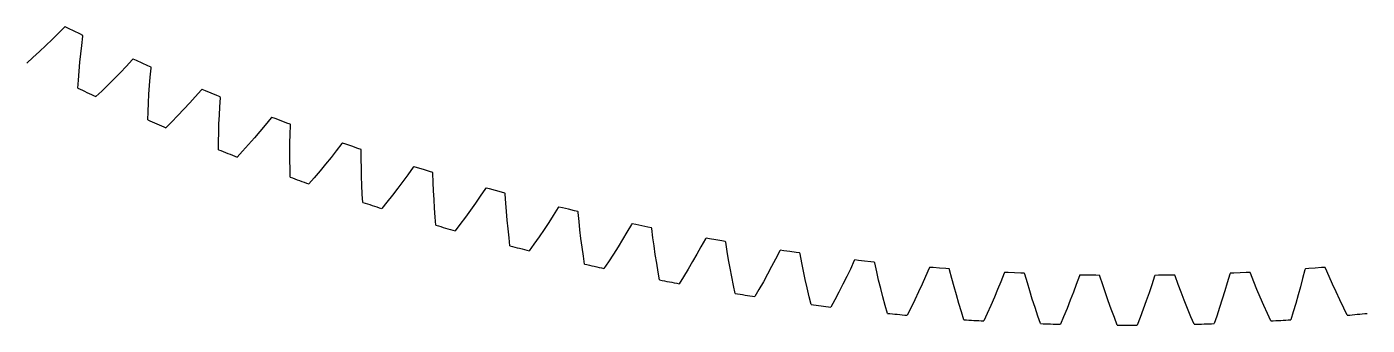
# Model space of a CAD drawing. Extents: x -101 to 121, y -101 to 101.
# Drawn here: x -45.5 to 9.9, y -101 to -88.7 of the extents above; entities that cross this region are included whole.
import ezdxf

# ---------------------------------------------------------------- set-up
doc = ezdxf.new("R2010")
doc.units = 0

msp = doc.modelspace()

# ---------------------------------------------------------------- linework, layer by layer
at = {"layer": 'layer1'}
for p, q in [((-44.198, -88.971), (-44.443, -89.211)), ((-43.927, -88.7), (-44.198, -88.971)), ((-43.908, -88.686), (-43.927, -88.7)), ((-43.894, -88.682), (-43.908, -88.686)), ((-43.764, -88.746), (-43.894, -88.682)), ((-43.532, -88.86), (-43.764, -88.746)), ((-43.3, -88.974), (-43.532, -88.86)), ((-43.17, -89.037), (-43.3, -88.974)), ((-43.212, -89.454), (-43.164, -89.074)), ((-43.164, -89.051), (-43.17, -89.037)), ((-43.164, -89.074), (-43.164, -89.051)), ((-44.963, -89.704), (-45.238, -89.955)), ((-44.698, -89.455), (-44.963, -89.704)), ((-44.443, -89.211), (-44.698, -89.455)), ((-43.251, -89.795), (-43.212, -89.454)), ((-45.238, -89.955), (-45.485, -90.178)), ((-43.321, -90.508), (-43.287, -90.146)), ((-43.287, -90.146), (-43.251, -89.795)), ((-41.119, -90.036), (-41.381, -90.315)), ((-41.101, -90.022), (-41.119, -90.036)), ((-41.087, -90.017), (-41.101, -90.022)), ((-40.955, -90.077), (-41.087, -90.017)), ((-40.719, -90.183), (-40.955, -90.077)), ((-40.484, -90.29), (-40.719, -90.183)), ((-40.352, -90.349), (-40.484, -90.29)), ((-43.352, -90.879), (-43.321, -90.508)), ((-41.866, -90.815), (-42.124, -91.072)), ((-41.619, -90.563), (-41.866, -90.815)), ((-41.381, -90.315), (-41.619, -90.563)), ((-40.409, -91.109), (-40.381, -90.767)), ((-40.381, -90.767), (-40.345, -90.386)), ((-40.346, -90.363), (-40.352, -90.349)), ((-40.345, -90.386), (-40.346, -90.363)), ((-43.376, -91.211), (-43.352, -90.879)), ((-42.39, -91.332), (-42.63, -91.562)), ((-42.124, -91.072), (-42.39, -91.332)), ((-40.435, -91.461), (-40.409, -91.109)), ((-38.271, -91.284), (-38.524, -91.571)), ((-38.253, -91.268), (-38.271, -91.284)), ((-38.239, -91.264), (-38.253, -91.268)), ((-38.105, -91.319), (-38.239, -91.264)), ((-37.867, -91.418), (-38.105, -91.319)), ((-40.476, -92.196), (-40.457, -91.824)), ((-40.457, -91.824), (-40.435, -91.461)), ((-38.754, -91.825), (-38.993, -92.085)), ((-38.524, -91.571), (-38.754, -91.825)), ((-37.628, -91.517), (-37.867, -91.418)), ((-37.494, -91.572), (-37.628, -91.517)), ((-37.51, -91.991), (-37.486, -91.609)), ((-37.488, -91.585), (-37.494, -91.572)), ((-37.486, -91.609), (-37.488, -91.585)), ((-40.49, -92.529), (-40.476, -92.196)), ((-39.242, -92.35), (-39.5, -92.618)), ((-38.993, -92.085), (-39.242, -92.35)), ((-37.542, -92.686), (-37.527, -92.333)), ((-37.527, -92.333), (-37.51, -91.991)), ((-35.385, -92.441), (-35.629, -92.736)), ((-35.367, -92.425), (-35.385, -92.441)), ((-35.354, -92.42), (-35.367, -92.425)), ((-35.218, -92.471), (-35.354, -92.42)), ((-34.976, -92.562), (-35.218, -92.471)), ((-39.5, -92.618), (-39.733, -92.856)), ((-37.56, -93.422), (-37.553, -93.05)), ((-37.553, -93.05), (-37.542, -92.686)), ((-35.85, -92.997), (-36.081, -93.264)), ((-35.629, -92.736), (-35.85, -92.997)), ((-34.734, -92.654), (-34.976, -92.562)), ((-34.599, -92.705), (-34.734, -92.654)), ((-34.602, -93.124), (-34.59, -92.741)), ((-34.592, -92.718), (-34.599, -92.705)), ((-34.59, -92.741), (-34.592, -92.718)), ((-37.564, -93.755), (-37.56, -93.422)), ((-36.322, -93.537), (-36.572, -93.814)), ((-36.081, -93.264), (-36.322, -93.537)), ((-34.612, -93.82), (-34.608, -93.466)), ((-34.608, -93.466), (-34.602, -93.124)), ((-32.463, -93.506), (-32.698, -93.809)), ((-32.447, -93.49), (-32.463, -93.506)), ((-32.433, -93.485), (-32.447, -93.49)), ((-32.296, -93.531), (-32.433, -93.485)), ((-32.052, -93.615), (-32.296, -93.531)), ((-31.807, -93.699), (-32.052, -93.615)), ((-36.572, -93.814), (-36.797, -94.058)), ((-34.611, -94.183), (-34.612, -93.82)), ((-32.911, -94.077), (-33.134, -94.352)), ((-32.698, -93.809), (-32.911, -94.077)), ((-31.67, -93.746), (-31.807, -93.699)), ((-31.663, -93.759), (-31.67, -93.746)), ((-31.66, -93.782), (-31.663, -93.759)), ((-31.659, -94.165), (-31.66, -93.782)), ((-31.656, -94.507), (-31.659, -94.165)), ((-34.607, -94.556), (-34.611, -94.183)), ((-34.6, -94.889), (-34.607, -94.556)), ((-33.366, -94.632), (-33.607, -94.916)), ((-33.134, -94.352), (-33.366, -94.632)), ((-31.648, -94.861), (-31.656, -94.507)), ((-29.51, -94.48), (-29.736, -94.79)), ((-29.494, -94.463), (-29.51, -94.48)), ((-29.481, -94.457), (-29.494, -94.463)), ((-29.342, -94.5), (-29.481, -94.457)), ((-29.095, -94.576), (-29.342, -94.5)), ((-28.848, -94.652), (-29.095, -94.576)), ((-28.71, -94.694), (-28.848, -94.652)), ((-28.702, -94.707), (-28.71, -94.694)), ((-28.698, -94.73), (-28.702, -94.707)), ((-28.686, -95.113), (-28.698, -94.73)), ((-33.607, -94.916), (-33.824, -95.168)), ((-31.636, -95.224), (-31.648, -94.861)), ((-31.62, -95.596), (-31.636, -95.224)), ((-29.94, -95.065), (-30.154, -95.346)), ((-29.736, -94.79), (-29.94, -95.065)), ((-28.671, -95.455), (-28.686, -95.113)), ((-31.603, -95.929), (-31.62, -95.596)), ((-30.377, -95.633), (-30.609, -95.925)), ((-30.154, -95.346), (-30.377, -95.633)), ((-28.653, -95.808), (-28.671, -95.455)), ((-28.629, -96.171), (-28.653, -95.808)), ((-26.743, -95.677), (-26.939, -95.958)), ((-26.528, -95.36), (-26.743, -95.677)), ((-26.512, -95.343), (-26.528, -95.36)), ((-26.499, -95.337), (-26.512, -95.343)), ((-26.36, -95.375), (-26.499, -95.337)), ((-26.11, -95.443), (-26.36, -95.375)), ((-25.861, -95.511), (-26.11, -95.443)), ((-25.721, -95.549), (-25.861, -95.511)), ((-25.713, -95.562), (-25.721, -95.549)), ((-25.709, -95.585), (-25.713, -95.562)), ((-25.684, -95.967), (-25.709, -95.585)), ((-30.609, -95.925), (-30.818, -96.183)), ((-28.602, -96.542), (-28.629, -96.171)), ((-27.144, -96.246), (-27.358, -96.54)), ((-26.939, -95.958), (-27.144, -96.246)), ((-25.659, -96.309), (-25.684, -95.967)), ((-25.629, -96.661), (-25.659, -96.309)), ((-23.52, -96.147), (-23.725, -96.47)), ((-23.504, -96.129), (-23.52, -96.147)), ((-23.492, -96.122), (-23.504, -96.129)), ((-23.351, -96.156), (-23.492, -96.122)), ((-23.099, -96.216), (-23.351, -96.156)), ((-22.848, -96.276), (-23.099, -96.216)), ((-22.707, -96.31), (-22.848, -96.276)), ((-22.699, -96.322), (-22.707, -96.31)), ((-22.693, -96.345), (-22.699, -96.322)), ((-22.657, -96.726), (-22.693, -96.345)), ((-28.574, -96.874), (-28.602, -96.542)), ((-27.581, -96.839), (-27.782, -97.104)), ((-27.358, -96.54), (-27.581, -96.839)), ((-25.594, -97.022), (-25.629, -96.661)), ((-23.912, -96.757), (-24.108, -97.051)), ((-23.725, -96.47), (-23.912, -96.757)), ((-22.621, -97.067), (-22.657, -96.726)), ((-20.488, -96.838), (-20.683, -97.167)), ((-20.473, -96.82), (-20.488, -96.838)), ((-20.461, -96.812), (-20.473, -96.82)), ((-20.319, -96.842), (-20.461, -96.812)), ((-20.066, -96.894), (-20.319, -96.842)), ((-19.813, -96.947), (-20.066, -96.894)), ((-19.671, -96.976), (-19.813, -96.947)), ((-25.555, -97.393), (-25.594, -97.022)), ((-25.517, -97.724), (-25.555, -97.393)), ((-24.312, -97.352), (-24.525, -97.657)), ((-24.108, -97.051), (-24.312, -97.352)), ((-22.58, -97.418), (-22.621, -97.067)), ((-22.534, -97.779), (-22.58, -97.418)), ((-20.861, -97.46), (-21.047, -97.76)), ((-20.683, -97.167), (-20.861, -97.46)), ((-19.662, -96.988), (-19.671, -96.976)), ((-19.656, -97.01), (-19.662, -96.988)), ((-19.608, -97.39), (-19.656, -97.01)), ((-19.561, -97.73), (-19.608, -97.39)), ((-17.436, -97.434), (-17.621, -97.769)), ((-17.422, -97.415), (-17.436, -97.434)), ((-17.41, -97.407), (-17.422, -97.415)), ((-17.267, -97.432), (-17.41, -97.407)), ((-17.012, -97.477), (-17.267, -97.432)), ((-16.758, -97.521), (-17.012, -97.477)), ((-24.525, -97.657), (-24.718, -97.929)), ((-22.483, -98.148), (-22.534, -97.779)), ((-21.047, -97.76), (-21.242, -98.067)), ((-19.509, -98.079), (-19.561, -97.73)), ((-17.621, -97.769), (-17.789, -98.068)), ((-16.615, -97.546), (-16.758, -97.521)), ((-16.606, -97.557), (-16.615, -97.546)), ((-16.599, -97.58), (-16.606, -97.557)), ((-16.539, -97.958), (-16.599, -97.58)), ((-16.482, -98.296), (-16.539, -97.958)), ((-14.367, -97.933), (-14.541, -98.274)), ((-14.354, -97.914), (-14.367, -97.933)), ((-14.341, -97.906), (-14.354, -97.914)), ((-14.198, -97.926), (-14.341, -97.906)), ((-13.942, -97.963), (-14.198, -97.926)), ((-13.686, -97.999), (-13.942, -97.963)), ((-13.543, -98.02), (-13.686, -97.999)), ((-13.534, -98.031), (-13.543, -98.02)), ((-13.526, -98.053), (-13.534, -98.031)), ((-13.454, -98.429), (-13.526, -98.053)), ((-22.435, -98.477), (-22.483, -98.148)), ((-21.446, -98.38), (-21.63, -98.657)), ((-21.242, -98.067), (-21.446, -98.38)), ((-19.452, -98.438), (-19.509, -98.079)), ((-19.389, -98.805), (-19.452, -98.438)), ((-17.966, -98.373), (-18.152, -98.686)), ((-17.789, -98.068), (-17.966, -98.373)), ((-16.419, -98.643), (-16.482, -98.296)), ((-14.7, -98.578), (-14.867, -98.889)), ((-14.541, -98.274), (-14.7, -98.578)), ((-13.386, -98.765), (-13.454, -98.429)), ((-11.284, -98.336), (-11.447, -98.683)), ((-11.271, -98.317), (-11.284, -98.336)), ((-11.259, -98.308), (-11.271, -98.317)), ((-11.115, -98.324), (-11.259, -98.308)), ((-10.858, -98.352), (-11.115, -98.324)), ((-10.601, -98.381), (-10.858, -98.352)), ((-10.457, -98.397), (-10.601, -98.381)), ((-10.448, -98.408), (-10.457, -98.397)), ((-10.439, -98.429), (-10.448, -98.408)), ((-10.356, -98.803), (-10.439, -98.429)), ((-19.33, -99.133), (-19.389, -98.805)), ((-18.345, -99.005), (-18.52, -99.287)), ((-18.152, -98.686), (-18.345, -99.005)), ((-16.35, -99), (-16.419, -98.643)), ((-16.276, -99.366), (-16.35, -99)), ((-14.867, -98.889), (-15.043, -99.208)), ((-13.312, -99.11), (-13.386, -98.765)), ((-13.233, -99.465), (-13.312, -99.11)), ((-11.596, -98.991), (-11.754, -99.307)), ((-11.447, -98.683), (-11.596, -98.991)), ((-10.277, -99.137), (-10.356, -98.803)), ((-10.192, -99.48), (-10.277, -99.137)), ((-8.342, -98.994), (-8.481, -99.306)), ((-8.189, -98.642), (-8.342, -98.994)), ((-8.177, -98.622), (-8.189, -98.642)), ((-8.166, -98.613), (-8.177, -98.622)), ((-8.021, -98.625), (-8.166, -98.613)), ((-7.764, -98.645), (-8.021, -98.625)), ((-7.506, -98.665), (-7.764, -98.645)), ((-7.362, -98.677), (-7.506, -98.665)), ((-7.351, -98.687), (-7.362, -98.677)), ((-7.342, -98.709), (-7.351, -98.687)), ((-7.247, -99.08), (-7.342, -98.709)), ((-7.158, -99.411), (-7.247, -99.08)), ((-5.087, -98.851), (-5.228, -99.207)), ((-5.075, -98.83), (-5.087, -98.851)), ((-5.064, -98.821), (-5.075, -98.83)), ((-4.919, -98.828), (-5.064, -98.821)), ((-4.661, -98.84), (-4.919, -98.828)), ((-4.403, -98.852), (-4.661, -98.84)), ((-4.258, -98.859), (-4.403, -98.852)), ((-4.248, -98.869), (-4.258, -98.859)), ((-4.238, -98.891), (-4.248, -98.869)), ((-4.131, -99.258), (-4.238, -98.891)), ((-1.979, -98.962), (-2.109, -99.322)), ((-1.969, -98.941), (-1.979, -98.962)), ((-1.957, -98.931), (-1.969, -98.941)), ((-1.813, -98.934), (-1.957, -98.931)), ((-1.554, -98.938), (-1.813, -98.934)), ((-1.296, -98.942), (-1.554, -98.938)), ((-1.151, -98.944), (-1.296, -98.942)), ((-1.14, -98.954), (-1.151, -98.944)), ((-1.13, -98.975), (-1.14, -98.954)), ((-1.011, -99.339), (-1.13, -98.975)), ((1.13, -98.975), (1.011, -99.339)), ((1.14, -98.954), (1.13, -98.975)), ((1.151, -98.944), (1.14, -98.954)), ((1.296, -98.942), (1.151, -98.944)), ((1.554, -98.938), (1.296, -98.942)), ((1.813, -98.934), (1.554, -98.938)), ((1.957, -98.931), (1.813, -98.934)), ((1.969, -98.941), (1.957, -98.931)), ((1.979, -98.962), (1.969, -98.941)), ((2.109, -99.322), (1.979, -98.962)), ((4.238, -98.891), (4.131, -99.258)), ((4.248, -98.869), (4.238, -98.891)), ((4.258, -98.859), (4.248, -98.869)), ((4.403, -98.852), (4.258, -98.859)), ((4.661, -98.84), (4.403, -98.852)), ((4.919, -98.828), (4.661, -98.84)), ((5.064, -98.821), (4.919, -98.828)), ((5.075, -98.83), (5.064, -98.821)), ((5.087, -98.851), (5.075, -98.83)), ((5.228, -99.207), (5.087, -98.851)), ((7.247, -99.08), (7.158, -99.411)), ((7.342, -98.709), (7.247, -99.08)), ((7.351, -98.687), (7.342, -98.709)), ((7.362, -98.677), (7.351, -98.687)), ((7.506, -98.665), (7.362, -98.677)), ((7.764, -98.645), (7.506, -98.665)), ((8.021, -98.625), (7.764, -98.645)), ((8.166, -98.613), (8.021, -98.625)), ((8.177, -98.622), (8.166, -98.613)), ((8.189, -98.642), (8.177, -98.622)), ((8.342, -98.994), (8.189, -98.642)), ((8.481, -99.306), (8.342, -98.994)), ((-16.207, -99.691), (-16.276, -99.366)), ((-15.226, -99.532), (-15.393, -99.82)), ((-15.043, -99.208), (-15.226, -99.532)), ((-13.147, -99.828), (-13.233, -99.465)), ((-11.919, -99.631), (-12.092, -99.961)), ((-11.754, -99.307), (-11.919, -99.631)), ((-10.102, -99.832), (-10.192, -99.48)), ((-8.629, -99.628), (-8.784, -99.956)), ((-8.481, -99.306), (-8.629, -99.628)), ((-7.063, -99.751), (-7.158, -99.411)), ((-5.358, -99.524), (-5.495, -99.849)), ((-5.228, -99.207), (-5.358, -99.524)), ((-4.032, -99.586), (-4.131, -99.258)), ((-3.926, -99.923), (-4.032, -99.586)), ((-2.229, -99.643), (-2.356, -99.973)), ((-2.109, -99.322), (-2.229, -99.643)), ((-0.902, -99.664), (-1.011, -99.339)), ((-0.785, -99.997), (-0.902, -99.664)), ((0.902, -99.664), (0.785, -99.997)), ((1.011, -99.339), (0.902, -99.664)), ((2.229, -99.643), (2.109, -99.322)), ((2.356, -99.973), (2.229, -99.643)), ((4.032, -99.586), (3.926, -99.923)), ((4.131, -99.258), (4.032, -99.586)), ((5.358, -99.524), (5.228, -99.207)), ((5.495, -99.849), (5.358, -99.524)), ((7.158, -99.411), (7.063, -99.751)), ((8.629, -99.628), (8.481, -99.306)), ((8.784, -99.956), (8.629, -99.628)), ((-13.068, -100.151), (-13.147, -99.828)), ((-12.092, -99.961), (-12.25, -100.254)), ((-10.005, -100.192), (-10.102, -99.832)), ((-9.915, -100.512), (-10.005, -100.192)), ((-8.784, -99.956), (-8.946, -100.292)), ((-6.961, -100.1), (-7.063, -99.751)), ((-6.853, -100.456), (-6.961, -100.1)), ((-5.64, -100.183), (-5.792, -100.523)), ((-5.495, -99.849), (-5.64, -100.183)), ((-3.813, -100.269), (-3.926, -99.923)), ((-3.694, -100.622), (-3.813, -100.269)), ((-2.356, -99.973), (-2.49, -100.311)), ((-0.662, -100.339), (-0.785, -99.997)), ((0.785, -99.997), (0.662, -100.339)), ((2.49, -100.311), (2.356, -99.973)), ((3.813, -100.269), (3.694, -100.622)), ((3.926, -99.923), (3.813, -100.269)), ((5.64, -100.183), (5.495, -99.849)), ((5.792, -100.523), (5.64, -100.183)), ((6.961, -100.1), (6.853, -100.456)), ((7.063, -99.751), (6.961, -100.1)), ((8.946, -100.292), (8.784, -99.956)), ((-8.946, -100.292), (-9.094, -100.59)), ((-6.753, -100.774), (-6.853, -100.456)), ((-5.792, -100.523), (-5.93, -100.826)), ((-3.585, -100.936), (-3.694, -100.622)), ((-2.631, -100.655), (-2.76, -100.962)), ((-2.49, -100.311), (-2.631, -100.655)), ((-0.532, -100.688), (-0.662, -100.339)), ((-0.412, -100.999), (-0.532, -100.688)), ((0.532, -100.688), (0.412, -100.999)), ((0.662, -100.339), (0.532, -100.688)), ((2.631, -100.655), (2.49, -100.311)), ((2.76, -100.962), (2.631, -100.655)), ((3.694, -100.622), (3.585, -100.936)), ((5.93, -100.826), (5.792, -100.523)), ((6.853, -100.456), (6.753, -100.774)), ((9.094, -100.59), (8.946, -100.292))]:
    msp.add_line(p, q, dxfattribs=at)
for start, end in [(244.56613, 245.03386), (246.36613, 246.83386), (248.16614, 248.63387), (249.96613, 250.43386), (251.76613, 252.23386), (253.56614, 254.03387), (255.36613, 255.83386), (257.16613, 257.63386), (258.96614, 259.43387), (260.76613, 261.23386), (262.56613, 263.03386), (264.36614, 264.83387), (266.16613, 266.63387), (273.36613, 273.83387), (275.16613, 275.63386), (267.96613, 268.43386), (269.76613, 270.23387), (271.56614, 272.03387)]:
    msp.add_arc((0, 0), 101, start, end, dxfattribs=at)
at = {"layer": 'layer3'}
for p, q in [((-44.198, -88.971), (-44.443, -89.211)), ((-43.927, -88.7), (-44.198, -88.971)), ((-43.908, -88.686), (-43.927, -88.7)), ((-43.894, -88.682), (-43.908, -88.686)), ((-43.764, -88.746), (-43.894, -88.682)), ((-43.532, -88.86), (-43.764, -88.746)), ((-43.3, -88.974), (-43.532, -88.86)), ((-43.17, -89.037), (-43.3, -88.974)), ((-43.212, -89.454), (-43.164, -89.074)), ((-43.164, -89.051), (-43.17, -89.037)), ((-43.164, -89.074), (-43.164, -89.051)), ((-44.963, -89.704), (-45.238, -89.955)), ((-44.698, -89.455), (-44.963, -89.704)), ((-44.443, -89.211), (-44.698, -89.455)), ((-43.251, -89.795), (-43.212, -89.454)), ((-45.238, -89.955), (-45.485, -90.178)), ((-43.321, -90.508), (-43.287, -90.146)), ((-43.287, -90.146), (-43.251, -89.795)), ((-41.119, -90.036), (-41.381, -90.315)), ((-41.101, -90.022), (-41.119, -90.036)), ((-41.087, -90.017), (-41.101, -90.022)), ((-40.955, -90.077), (-41.087, -90.017)), ((-40.719, -90.183), (-40.955, -90.077)), ((-40.484, -90.29), (-40.719, -90.183)), ((-40.352, -90.349), (-40.484, -90.29)), ((-43.352, -90.879), (-43.321, -90.508)), ((-41.866, -90.815), (-42.124, -91.072)), ((-41.619, -90.563), (-41.866, -90.815)), ((-41.381, -90.315), (-41.619, -90.563)), ((-40.409, -91.109), (-40.381, -90.767)), ((-40.381, -90.767), (-40.345, -90.386)), ((-40.346, -90.363), (-40.352, -90.349)), ((-40.345, -90.386), (-40.346, -90.363)), ((-43.376, -91.211), (-43.352, -90.879)), ((-42.39, -91.332), (-42.63, -91.562)), ((-42.124, -91.072), (-42.39, -91.332)), ((-40.435, -91.461), (-40.409, -91.109)), ((-38.271, -91.284), (-38.524, -91.571)), ((-38.253, -91.268), (-38.271, -91.284)), ((-38.239, -91.264), (-38.253, -91.268)), ((-38.105, -91.319), (-38.239, -91.264)), ((-37.867, -91.418), (-38.105, -91.319)), ((-40.476, -92.196), (-40.457, -91.824)), ((-40.457, -91.824), (-40.435, -91.461)), ((-38.754, -91.825), (-38.993, -92.085)), ((-38.524, -91.571), (-38.754, -91.825)), ((-37.628, -91.517), (-37.867, -91.418)), ((-37.494, -91.572), (-37.628, -91.517)), ((-37.51, -91.991), (-37.486, -91.609)), ((-37.488, -91.585), (-37.494, -91.572)), ((-37.486, -91.609), (-37.488, -91.585)), ((-40.49, -92.529), (-40.476, -92.196)), ((-39.242, -92.35), (-39.5, -92.618)), ((-38.993, -92.085), (-39.242, -92.35)), ((-37.542, -92.686), (-37.527, -92.333)), ((-37.527, -92.333), (-37.51, -91.991)), ((-35.385, -92.441), (-35.629, -92.736)), ((-35.367, -92.425), (-35.385, -92.441)), ((-35.354, -92.42), (-35.367, -92.425)), ((-35.218, -92.471), (-35.354, -92.42)), ((-34.976, -92.562), (-35.218, -92.471)), ((-39.5, -92.618), (-39.733, -92.856)), ((-37.56, -93.422), (-37.553, -93.05)), ((-37.553, -93.05), (-37.542, -92.686)), ((-35.85, -92.997), (-36.081, -93.264)), ((-35.629, -92.736), (-35.85, -92.997)), ((-34.734, -92.654), (-34.976, -92.562)), ((-34.599, -92.705), (-34.734, -92.654)), ((-34.602, -93.124), (-34.59, -92.741)), ((-34.592, -92.718), (-34.599, -92.705)), ((-34.59, -92.741), (-34.592, -92.718)), ((-37.564, -93.755), (-37.56, -93.422)), ((-36.322, -93.537), (-36.572, -93.814)), ((-36.081, -93.264), (-36.322, -93.537)), ((-34.612, -93.82), (-34.608, -93.466)), ((-34.608, -93.466), (-34.602, -93.124)), ((-32.463, -93.506), (-32.698, -93.809)), ((-32.447, -93.49), (-32.463, -93.506)), ((-32.433, -93.485), (-32.447, -93.49)), ((-32.296, -93.531), (-32.433, -93.485)), ((-32.052, -93.615), (-32.296, -93.531)), ((-31.807, -93.699), (-32.052, -93.615)), ((-36.572, -93.814), (-36.797, -94.058)), ((-34.611, -94.183), (-34.612, -93.82)), ((-32.911, -94.077), (-33.134, -94.352)), ((-32.698, -93.809), (-32.911, -94.077)), ((-31.67, -93.746), (-31.807, -93.699)), ((-31.663, -93.759), (-31.67, -93.746)), ((-31.66, -93.782), (-31.663, -93.759)), ((-31.659, -94.165), (-31.66, -93.782)), ((-31.656, -94.507), (-31.659, -94.165)), ((-34.607, -94.556), (-34.611, -94.183)), ((-34.6, -94.889), (-34.607, -94.556)), ((-33.366, -94.632), (-33.607, -94.916)), ((-33.134, -94.352), (-33.366, -94.632)), ((-31.648, -94.861), (-31.656, -94.507)), ((-29.51, -94.48), (-29.736, -94.79)), ((-29.494, -94.463), (-29.51, -94.48)), ((-29.481, -94.457), (-29.494, -94.463)), ((-29.342, -94.5), (-29.481, -94.457)), ((-29.095, -94.576), (-29.342, -94.5)), ((-28.848, -94.652), (-29.095, -94.576)), ((-28.71, -94.694), (-28.848, -94.652)), ((-28.702, -94.707), (-28.71, -94.694)), ((-28.698, -94.73), (-28.702, -94.707)), ((-28.686, -95.113), (-28.698, -94.73)), ((-33.607, -94.916), (-33.824, -95.168)), ((-31.636, -95.224), (-31.648, -94.861)), ((-31.62, -95.596), (-31.636, -95.224)), ((-29.94, -95.065), (-30.154, -95.346)), ((-29.736, -94.79), (-29.94, -95.065)), ((-28.671, -95.455), (-28.686, -95.113)), ((-31.603, -95.929), (-31.62, -95.596)), ((-30.377, -95.633), (-30.609, -95.925)), ((-30.154, -95.346), (-30.377, -95.633)), ((-28.653, -95.808), (-28.671, -95.455)), ((-28.629, -96.171), (-28.653, -95.808)), ((-26.743, -95.677), (-26.939, -95.958)), ((-26.528, -95.36), (-26.743, -95.677)), ((-26.512, -95.343), (-26.528, -95.36)), ((-26.499, -95.337), (-26.512, -95.343)), ((-26.36, -95.375), (-26.499, -95.337)), ((-26.11, -95.443), (-26.36, -95.375)), ((-25.861, -95.511), (-26.11, -95.443)), ((-25.721, -95.549), (-25.861, -95.511)), ((-25.713, -95.562), (-25.721, -95.549)), ((-25.709, -95.585), (-25.713, -95.562)), ((-25.684, -95.967), (-25.709, -95.585)), ((-30.609, -95.925), (-30.818, -96.183)), ((-28.602, -96.542), (-28.629, -96.171)), ((-27.144, -96.246), (-27.358, -96.54)), ((-26.939, -95.958), (-27.144, -96.246)), ((-25.659, -96.309), (-25.684, -95.967)), ((-25.629, -96.661), (-25.659, -96.309)), ((-23.52, -96.147), (-23.725, -96.47)), ((-23.504, -96.129), (-23.52, -96.147)), ((-23.492, -96.122), (-23.504, -96.129)), ((-23.351, -96.156), (-23.492, -96.122)), ((-23.099, -96.216), (-23.351, -96.156)), ((-22.848, -96.276), (-23.099, -96.216)), ((-22.707, -96.31), (-22.848, -96.276)), ((-22.699, -96.322), (-22.707, -96.31)), ((-22.693, -96.345), (-22.699, -96.322)), ((-22.657, -96.726), (-22.693, -96.345)), ((-28.574, -96.874), (-28.602, -96.542)), ((-27.581, -96.839), (-27.782, -97.104)), ((-27.358, -96.54), (-27.581, -96.839)), ((-25.594, -97.022), (-25.629, -96.661)), ((-23.912, -96.757), (-24.108, -97.051)), ((-23.725, -96.47), (-23.912, -96.757)), ((-22.621, -97.067), (-22.657, -96.726)), ((-20.488, -96.838), (-20.683, -97.167)), ((-20.473, -96.82), (-20.488, -96.838)), ((-20.461, -96.812), (-20.473, -96.82)), ((-20.319, -96.842), (-20.461, -96.812)), ((-20.066, -96.894), (-20.319, -96.842)), ((-19.813, -96.947), (-20.066, -96.894)), ((-19.671, -96.976), (-19.813, -96.947)), ((-25.555, -97.393), (-25.594, -97.022)), ((-25.517, -97.724), (-25.555, -97.393)), ((-24.312, -97.352), (-24.525, -97.657)), ((-24.108, -97.051), (-24.312, -97.352)), ((-22.58, -97.418), (-22.621, -97.067)), ((-22.534, -97.779), (-22.58, -97.418)), ((-20.861, -97.46), (-21.047, -97.76)), ((-20.683, -97.167), (-20.861, -97.46)), ((-19.662, -96.988), (-19.671, -96.976)), ((-19.656, -97.01), (-19.662, -96.988)), ((-19.608, -97.39), (-19.656, -97.01)), ((-19.561, -97.73), (-19.608, -97.39)), ((-17.436, -97.434), (-17.621, -97.769)), ((-17.422, -97.415), (-17.436, -97.434)), ((-17.41, -97.407), (-17.422, -97.415)), ((-17.267, -97.432), (-17.41, -97.407)), ((-17.012, -97.477), (-17.267, -97.432)), ((-16.758, -97.521), (-17.012, -97.477)), ((-24.525, -97.657), (-24.718, -97.929)), ((-22.483, -98.148), (-22.534, -97.779)), ((-21.047, -97.76), (-21.242, -98.067)), ((-19.509, -98.079), (-19.561, -97.73)), ((-17.621, -97.769), (-17.789, -98.068)), ((-16.615, -97.546), (-16.758, -97.521)), ((-16.606, -97.557), (-16.615, -97.546)), ((-16.599, -97.58), (-16.606, -97.557)), ((-16.539, -97.958), (-16.599, -97.58)), ((-16.482, -98.296), (-16.539, -97.958)), ((-14.367, -97.933), (-14.541, -98.274)), ((-14.354, -97.914), (-14.367, -97.933)), ((-14.341, -97.906), (-14.354, -97.914)), ((-14.198, -97.926), (-14.341, -97.906)), ((-13.942, -97.963), (-14.198, -97.926)), ((-13.686, -97.999), (-13.942, -97.963)), ((-13.543, -98.02), (-13.686, -97.999)), ((-13.534, -98.031), (-13.543, -98.02)), ((-13.526, -98.053), (-13.534, -98.031)), ((-13.454, -98.429), (-13.526, -98.053)), ((-22.435, -98.477), (-22.483, -98.148)), ((-21.446, -98.38), (-21.63, -98.657)), ((-21.242, -98.067), (-21.446, -98.38)), ((-19.452, -98.438), (-19.509, -98.079)), ((-19.389, -98.805), (-19.452, -98.438)), ((-17.966, -98.373), (-18.152, -98.686)), ((-17.789, -98.068), (-17.966, -98.373)), ((-16.419, -98.643), (-16.482, -98.296)), ((-14.7, -98.578), (-14.867, -98.889)), ((-14.541, -98.274), (-14.7, -98.578)), ((-13.386, -98.765), (-13.454, -98.429)), ((-11.284, -98.336), (-11.447, -98.683)), ((-11.271, -98.317), (-11.284, -98.336)), ((-11.259, -98.308), (-11.271, -98.317)), ((-11.115, -98.324), (-11.259, -98.308)), ((-10.858, -98.352), (-11.115, -98.324)), ((-10.601, -98.381), (-10.858, -98.352)), ((-10.457, -98.397), (-10.601, -98.381)), ((-10.448, -98.408), (-10.457, -98.397)), ((-10.439, -98.429), (-10.448, -98.408)), ((-10.356, -98.803), (-10.439, -98.429)), ((-19.33, -99.133), (-19.389, -98.805)), ((-18.345, -99.005), (-18.52, -99.287)), ((-18.152, -98.686), (-18.345, -99.005)), ((-16.35, -99), (-16.419, -98.643)), ((-16.276, -99.366), (-16.35, -99)), ((-14.867, -98.889), (-15.043, -99.208)), ((-13.312, -99.11), (-13.386, -98.765)), ((-13.233, -99.465), (-13.312, -99.11)), ((-11.596, -98.991), (-11.754, -99.307)), ((-11.447, -98.683), (-11.596, -98.991)), ((-10.277, -99.137), (-10.356, -98.803)), ((-10.192, -99.48), (-10.277, -99.137)), ((-8.342, -98.994), (-8.481, -99.306)), ((-8.189, -98.642), (-8.342, -98.994)), ((-8.177, -98.622), (-8.189, -98.642)), ((-8.166, -98.613), (-8.177, -98.622)), ((-8.021, -98.625), (-8.166, -98.613)), ((-7.764, -98.645), (-8.021, -98.625)), ((-7.506, -98.665), (-7.764, -98.645)), ((-7.362, -98.677), (-7.506, -98.665)), ((-7.351, -98.687), (-7.362, -98.677)), ((-7.342, -98.709), (-7.351, -98.687)), ((-7.247, -99.08), (-7.342, -98.709)), ((-7.158, -99.411), (-7.247, -99.08)), ((-5.087, -98.851), (-5.228, -99.207)), ((-5.075, -98.83), (-5.087, -98.851)), ((-5.064, -98.821), (-5.075, -98.83)), ((-4.919, -98.828), (-5.064, -98.821)), ((-4.661, -98.84), (-4.919, -98.828)), ((-4.403, -98.852), (-4.661, -98.84)), ((-4.258, -98.859), (-4.403, -98.852)), ((-4.248, -98.869), (-4.258, -98.859)), ((-4.238, -98.891), (-4.248, -98.869)), ((-4.131, -99.258), (-4.238, -98.891)), ((-1.979, -98.962), (-2.109, -99.322)), ((-1.969, -98.941), (-1.979, -98.962)), ((-1.957, -98.931), (-1.969, -98.941)), ((-1.813, -98.934), (-1.957, -98.931)), ((-1.554, -98.938), (-1.813, -98.934)), ((-1.296, -98.942), (-1.554, -98.938)), ((-1.151, -98.944), (-1.296, -98.942)), ((-1.14, -98.954), (-1.151, -98.944)), ((-1.13, -98.975), (-1.14, -98.954)), ((-1.011, -99.339), (-1.13, -98.975)), ((1.13, -98.975), (1.011, -99.339)), ((1.14, -98.954), (1.13, -98.975)), ((1.151, -98.944), (1.14, -98.954)), ((1.296, -98.942), (1.151, -98.944)), ((1.554, -98.938), (1.296, -98.942)), ((1.813, -98.934), (1.554, -98.938)), ((1.957, -98.931), (1.813, -98.934)), ((1.969, -98.941), (1.957, -98.931)), ((1.979, -98.962), (1.969, -98.941)), ((2.109, -99.322), (1.979, -98.962)), ((4.238, -98.891), (4.131, -99.258)), ((4.248, -98.869), (4.238, -98.891)), ((4.258, -98.859), (4.248, -98.869)), ((4.403, -98.852), (4.258, -98.859)), ((4.661, -98.84), (4.403, -98.852)), ((4.919, -98.828), (4.661, -98.84)), ((5.064, -98.821), (4.919, -98.828)), ((5.075, -98.83), (5.064, -98.821)), ((5.087, -98.851), (5.075, -98.83)), ((5.228, -99.207), (5.087, -98.851)), ((7.247, -99.08), (7.158, -99.411)), ((7.342, -98.709), (7.247, -99.08)), ((7.351, -98.687), (7.342, -98.709)), ((7.362, -98.677), (7.351, -98.687)), ((7.506, -98.665), (7.362, -98.677)), ((7.764, -98.645), (7.506, -98.665)), ((8.021, -98.625), (7.764, -98.645)), ((8.166, -98.613), (8.021, -98.625)), ((8.177, -98.622), (8.166, -98.613)), ((8.189, -98.642), (8.177, -98.622)), ((8.342, -98.994), (8.189, -98.642)), ((8.481, -99.306), (8.342, -98.994)), ((-16.207, -99.691), (-16.276, -99.366)), ((-15.226, -99.532), (-15.393, -99.82)), ((-15.043, -99.208), (-15.226, -99.532)), ((-13.147, -99.828), (-13.233, -99.465)), ((-11.919, -99.631), (-12.092, -99.961)), ((-11.754, -99.307), (-11.919, -99.631)), ((-10.102, -99.832), (-10.192, -99.48)), ((-8.629, -99.628), (-8.784, -99.956)), ((-8.481, -99.306), (-8.629, -99.628)), ((-7.063, -99.751), (-7.158, -99.411)), ((-5.358, -99.524), (-5.495, -99.849)), ((-5.228, -99.207), (-5.358, -99.524)), ((-4.032, -99.586), (-4.131, -99.258)), ((-3.926, -99.923), (-4.032, -99.586)), ((-2.229, -99.643), (-2.356, -99.973)), ((-2.109, -99.322), (-2.229, -99.643)), ((-0.902, -99.664), (-1.011, -99.339)), ((-0.785, -99.997), (-0.902, -99.664)), ((0.902, -99.664), (0.785, -99.997)), ((1.011, -99.339), (0.902, -99.664)), ((2.229, -99.643), (2.109, -99.322)), ((2.356, -99.973), (2.229, -99.643)), ((4.032, -99.586), (3.926, -99.923)), ((4.131, -99.258), (4.032, -99.586)), ((5.358, -99.524), (5.228, -99.207)), ((5.495, -99.849), (5.358, -99.524)), ((7.158, -99.411), (7.063, -99.751)), ((8.629, -99.628), (8.481, -99.306)), ((8.784, -99.956), (8.629, -99.628)), ((-13.068, -100.151), (-13.147, -99.828)), ((-12.092, -99.961), (-12.25, -100.254)), ((-10.005, -100.192), (-10.102, -99.832)), ((-9.915, -100.512), (-10.005, -100.192)), ((-8.784, -99.956), (-8.946, -100.292)), ((-6.961, -100.1), (-7.063, -99.751)), ((-6.853, -100.456), (-6.961, -100.1)), ((-5.64, -100.183), (-5.792, -100.523)), ((-5.495, -99.849), (-5.64, -100.183)), ((-3.813, -100.269), (-3.926, -99.923)), ((-3.694, -100.622), (-3.813, -100.269)), ((-2.356, -99.973), (-2.49, -100.311)), ((-0.662, -100.339), (-0.785, -99.997)), ((0.785, -99.997), (0.662, -100.339)), ((2.49, -100.311), (2.356, -99.973)), ((3.813, -100.269), (3.694, -100.622)), ((3.926, -99.923), (3.813, -100.269)), ((5.64, -100.183), (5.495, -99.849)), ((5.792, -100.523), (5.64, -100.183)), ((6.961, -100.1), (6.853, -100.456)), ((7.063, -99.751), (6.961, -100.1)), ((8.946, -100.292), (8.784, -99.956)), ((-8.946, -100.292), (-9.094, -100.59)), ((-6.753, -100.774), (-6.853, -100.456)), ((-5.792, -100.523), (-5.93, -100.826)), ((-3.585, -100.936), (-3.694, -100.622)), ((-2.631, -100.655), (-2.76, -100.962)), ((-2.49, -100.311), (-2.631, -100.655)), ((-0.532, -100.688), (-0.662, -100.339)), ((-0.412, -100.999), (-0.532, -100.688)), ((0.532, -100.688), (0.412, -100.999)), ((0.662, -100.339), (0.532, -100.688)), ((2.631, -100.655), (2.49, -100.311)), ((2.76, -100.962), (2.631, -100.655)), ((3.694, -100.622), (3.585, -100.936)), ((5.93, -100.826), (5.792, -100.523)), ((6.853, -100.456), (6.753, -100.774)), ((9.094, -100.59), (8.946, -100.292))]:
    msp.add_line(p, q, dxfattribs=at)
for start, end in [(244.56613, 245.03386), (246.36613, 246.83386), (248.16614, 248.63387), (249.96613, 250.43386), (251.76613, 252.23386), (253.56614, 254.03387), (255.36613, 255.83386), (257.16613, 257.63386), (258.96614, 259.43387), (260.76613, 261.23386), (262.56613, 263.03386), (264.36614, 264.83387), (266.16613, 266.63387), (273.36613, 273.83387), (275.16613, 275.63386), (267.96613, 268.43386), (269.76613, 270.23387), (271.56614, 272.03387)]:
    msp.add_arc((0, 0), 101, start, end, dxfattribs=at)

doc.saveas('drawing.dxf')
